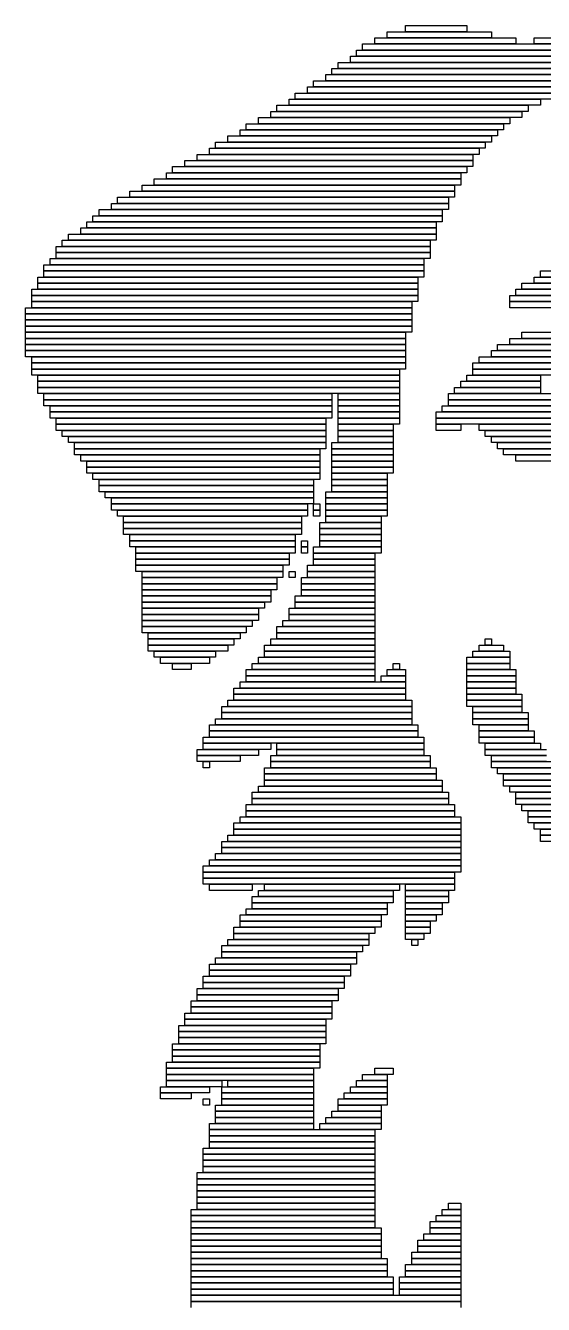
# Model space of a CAD drawing. Extents: x 356 to 668, y 301 to 723.
# Drawn here: x 356 to 440.5, y 511.5 to 720 of the extents above; entities that cross this region are included whole.
import ezdxf

# ---------------------------------------------------------------- set-up
doc = ezdxf.new("R2010")
doc.units = 0

msp = doc.modelspace()

# ---------------------------------------------------------------- linework, layer by layer
for p, q in [((418, 720), (428, 720)), ((418, 719), (418, 720)), ((428, 720), (428, 719)), ((413, 718), (436, 718)), ((413, 717), (413, 718)), ((415, 719), (432, 719)), ((415, 718), (415, 719)), ((432, 718), (415, 718)), ((428, 719), (418, 719)), ((432, 719), (432, 718)), ((436, 718), (436, 717)), ((439, 718), (498, 718)), ((439, 717), (439, 718)), ((410, 716), (528, 716)), ((410, 715), (410, 716)), ((411, 717), (527, 717)), ((411, 716), (411, 717)), ((527, 716), (411, 716)), ((436, 717), (413, 717)), ((498, 717), (439, 717)), ((407, 714), (461, 714)), ((407, 713), (407, 714)), ((409, 715), (529, 715)), ((409, 714), (409, 715)), ((529, 714), (409, 714)), ((528, 715), (410, 715)), ((403, 711), (447, 711)), ((403, 710), (403, 711)), ((405, 712), (450, 712)), ((405, 711), (405, 712)), ((450, 711), (405, 711)), ((406, 713), (453, 713)), ((406, 712), (406, 713)), ((453, 712), (406, 712)), ((461, 713), (407, 713)), ((400, 709), (442, 709)), ((400, 708), (400, 709)), ((402, 710), (444, 710)), ((402, 709), (402, 710)), ((444, 709), (402, 709)), ((447, 710), (403, 710)), ((397, 707), (438, 707)), ((397, 706), (397, 707)), ((399, 708), (440, 708)), ((399, 707), (399, 708)), ((440, 707), (399, 707)), ((442, 708), (400, 708)), ((438, 707), (438, 706)), ((440, 708), (440, 707)), ((394, 705), (435, 705)), ((394, 704), (394, 705)), ((396, 706), (437, 706)), ((396, 705), (396, 706)), ((437, 705), (396, 705)), ((438, 706), (397, 706)), ((435, 705), (435, 704)), ((437, 706), (437, 705)), ((391, 703), (433, 703)), ((391, 702), (391, 703)), ((392, 704), (434, 704)), ((392, 703), (392, 704)), ((434, 703), (392, 703)), ((435, 704), (394, 704)), ((433, 703), (433, 702)), ((434, 704), (434, 703)), ((387, 701), (431, 701)), ((387, 700), (387, 701)), ((389, 702), (432, 702)), ((389, 701), (389, 702)), ((432, 701), (389, 701)), ((433, 702), (391, 702)), ((431, 701), (431, 700)), ((432, 702), (432, 701)), ((384, 699), (429, 699)), ((384, 698), (384, 699)), ((386, 700), (430, 700)), ((386, 699), (386, 700)), ((430, 699), (386, 699)), ((431, 700), (387, 700)), ((429, 699), (429, 698)), ((430, 700), (430, 699)), ((380, 697), (428, 697)), ((380, 696), (380, 697)), ((382, 698), (429, 698)), ((382, 697), (382, 698)), ((429, 697), (382, 697)), ((429, 698), (384, 698)), ((428, 697), (428, 696)), ((429, 698), (429, 697)), ((377, 695), (427, 695)), ((377, 694), (377, 695)), ((379, 696), (427, 696)), ((379, 695), (379, 696)), ((427, 695), (379, 695)), ((428, 696), (380, 696)), ((427, 696), (427, 695)), ((427, 695), (427, 694)), ((373, 693), (426, 693)), ((373, 692), (373, 693)), ((375, 694), (426, 694)), ((375, 693), (375, 694)), ((426, 693), (375, 693)), ((427, 694), (377, 694)), ((426, 694), (426, 693)), ((426, 693), (426, 692)), ((370, 691), (425, 691)), ((370, 690), (370, 691)), ((371, 692), (425, 692)), ((371, 691), (371, 692)), ((425, 691), (371, 691)), ((426, 692), (373, 692)), ((425, 692), (425, 691)), ((425, 691), (425, 690)), ((367, 689), (424, 689)), ((367, 688), (367, 689)), ((368, 690), (424, 690)), ((368, 689), (368, 690)), ((424, 689), (368, 689)), ((425, 690), (370, 690)), ((424, 690), (424, 689)), ((424, 689), (424, 688)), ((363, 686), (423, 686)), ((363, 685), (363, 686)), ((365, 687), (423, 687)), ((365, 686), (365, 687)), ((423, 686), (365, 686)), ((366, 688), (423, 688)), ((366, 687), (366, 688)), ((423, 687), (366, 687)), ((424, 688), (367, 688)), ((423, 688), (423, 687)), ((423, 687), (423, 686)), ((423, 686), (423, 685)), ((361, 684), (422, 684)), ((361, 683), (361, 684)), ((362, 685), (422, 685)), ((362, 684), (362, 685)), ((422, 684), (362, 684)), ((423, 685), (363, 685)), ((422, 685), (422, 684)), ((422, 684), (422, 683)), ((360, 682), (421, 682)), ((360, 681), (360, 682)), ((422, 683), (361, 683)), ((361, 683), (422, 683)), ((361, 682), (361, 683)), ((422, 682), (361, 682)), ((421, 682), (421, 681)), ((422, 683), (422, 682)), ((359, 681), (421, 681)), ((359, 680), (359, 681)), ((421, 680), (359, 680)), ((359, 680), (421, 680)), ((359, 679), (359, 680)), ((421, 681), (360, 681)), ((421, 681), (421, 680)), ((421, 680), (421, 679)), ((440, 680), (454, 680)), ((440, 679), (440, 680)), ((358, 679), (420, 679)), ((358, 678), (358, 679)), ((420, 678), (358, 678)), ((358, 678), (420, 678)), ((358, 677), (358, 678)), ((421, 679), (359, 679)), ((420, 679), (420, 678)), ((420, 678), (420, 677)), ((437, 678), (455, 678)), ((437, 677), (437, 678)), ((439, 679), (454, 679)), ((439, 678), (439, 679)), ((454, 678), (439, 678)), ((454, 679), (440, 679)), ((357, 677), (420, 677)), ((357, 676), (357, 677)), ((420, 676), (357, 676)), ((357, 676), (420, 676)), ((357, 675), (357, 676)), ((420, 677), (358, 677)), ((420, 677), (420, 676)), ((420, 676), (420, 675)), ((435, 676), (456, 676)), ((435, 675), (435, 676)), ((436, 677), (455, 677)), ((436, 676), (436, 677)), ((455, 676), (436, 676)), ((455, 677), (437, 677)), ((356, 674), (419, 674)), ((356, 673), (356, 674)), ((420, 675), (357, 675)), ((357, 675), (419, 675)), ((357, 674), (357, 675)), ((419, 674), (357, 674)), ((419, 675), (419, 674)), ((419, 674), (419, 673)), ((456, 675), (435, 675)), ((435, 675), (456, 675)), ((435, 674), (435, 675)), ((456, 674), (435, 674)), ((419, 673), (356, 673)), ((356, 673), (419, 673)), ((356, 672), (356, 673)), ((419, 672), (356, 672)), ((356, 672), (419, 672)), ((356, 671), (356, 672)), ((419, 673), (419, 672)), ((419, 672), (419, 671)), ((419, 671), (356, 671)), ((356, 671), (419, 671)), ((356, 670), (356, 671)), ((419, 670), (356, 670)), ((356, 670), (418, 670)), ((356, 669), (356, 670)), ((418, 670), (418, 669)), ((419, 671), (419, 670)), ((437, 670), (456, 670)), ((437, 669), (437, 670)), ((418, 669), (356, 669)), ((356, 669), (418, 669)), ((356, 668), (356, 669)), ((418, 668), (356, 668)), ((356, 668), (418, 668)), ((356, 667), (356, 668)), ((418, 669), (418, 668)), ((418, 668), (418, 667)), ((433, 668), (456, 668)), ((433, 667), (433, 668)), ((435, 669), (456, 669)), ((435, 668), (435, 669)), ((456, 668), (435, 668)), ((456, 669), (437, 669)), ((418, 667), (356, 667)), ((356, 667), (418, 667)), ((356, 666), (356, 667)), ((418, 666), (356, 666)), ((357, 666), (418, 666)), ((357, 665), (357, 666)), ((418, 667), (418, 666)), ((418, 666), (418, 665)), ((430, 666), (456, 666)), ((430, 665), (430, 666)), ((432, 667), (456, 667)), ((432, 666), (432, 667)), ((456, 666), (432, 666)), ((456, 667), (433, 667)), ((418, 665), (357, 665)), ((357, 665), (418, 665)), ((357, 664), (357, 665)), ((418, 664), (357, 664)), ((357, 664), (417, 664)), ((357, 663), (357, 664)), ((417, 664), (417, 663)), ((418, 665), (418, 664)), ((429, 665), (456, 665)), ((429, 664), (429, 665)), ((456, 664), (429, 664)), ((429, 664), (456, 664)), ((429, 663), (429, 664)), ((456, 665), (430, 665)), ((417, 663), (357, 663)), ((358, 663), (417, 663)), ((358, 662), (358, 663)), ((417, 662), (358, 662)), ((358, 662), (417, 662)), ((358, 661), (358, 662)), ((417, 661), (358, 661)), ((358, 661), (417, 661)), ((358, 660), (358, 661)), ((417, 663), (417, 662)), ((417, 662), (417, 661)), ((417, 661), (417, 660)), ((426, 661), (440, 661)), ((426, 660), (426, 661)), ((427, 662), (440, 662)), ((427, 661), (427, 662)), ((440, 661), (427, 661)), ((428, 663), (440, 663)), ((428, 662), (428, 663)), ((440, 662), (428, 662)), ((456, 663), (429, 663)), ((440, 663), (440, 662)), ((440, 662), (440, 661)), ((440, 661), (440, 660)), ((417, 660), (358, 660)), ((359, 660), (406, 660)), ((359, 659), (359, 660)), ((406, 659), (359, 659)), ((359, 659), (406, 659)), ((359, 658), (359, 659)), ((406, 660), (406, 659)), ((406, 659), (406, 658)), ((407, 660), (417, 660)), ((407, 659), (407, 660)), ((417, 659), (407, 659)), ((407, 659), (417, 659)), ((407, 658), (407, 659)), ((417, 660), (417, 659)), ((417, 659), (417, 658)), ((425, 660), (454, 660)), ((425, 659), (425, 660)), ((454, 659), (425, 659)), ((425, 659), (454, 659)), ((425, 658), (425, 659)), ((440, 660), (426, 660)), ((406, 658), (359, 658)), ((360, 658), (406, 658)), ((360, 657), (360, 658)), ((406, 657), (360, 657)), ((360, 657), (406, 657)), ((360, 656), (360, 657)), ((406, 658), (406, 657)), ((406, 657), (406, 656)), ((417, 658), (407, 658)), ((407, 658), (417, 658)), ((407, 657), (407, 658)), ((417, 657), (407, 657)), ((407, 657), (417, 657)), ((407, 656), (407, 657)), ((417, 658), (417, 657)), ((417, 657), (417, 656)), ((423, 657), (453, 657)), ((423, 656), (423, 657)), ((424, 658), (454, 658)), ((424, 657), (424, 658)), ((454, 657), (424, 657)), ((454, 658), (425, 658)), ((406, 656), (360, 656)), ((361, 656), (405, 656)), ((361, 655), (361, 656)), ((405, 655), (361, 655)), ((361, 655), (405, 655)), ((361, 654), (361, 655)), ((405, 656), (405, 655)), ((405, 655), (405, 654)), ((417, 656), (407, 656)), ((407, 656), (417, 656)), ((407, 655), (407, 656)), ((417, 655), (407, 655)), ((407, 655), (416, 655)), ((407, 654), (407, 655)), ((416, 655), (416, 654)), ((417, 656), (417, 655)), ((453, 656), (423, 656)), ((423, 656), (453, 656)), ((423, 655), (423, 656)), ((453, 655), (423, 655)), ((423, 655), (427, 655)), ((423, 654), (423, 655)), ((427, 655), (427, 654)), ((430, 655), (452, 655)), ((430, 654), (430, 655)), ((405, 654), (361, 654)), ((362, 654), (405, 654)), ((362, 653), (362, 654)), ((405, 653), (362, 653)), ((363, 653), (405, 653)), ((363, 652), (363, 653)), ((405, 654), (405, 653)), ((405, 653), (405, 652)), ((416, 654), (407, 654)), ((407, 654), (416, 654)), ((407, 653), (407, 654)), ((416, 653), (407, 653)), ((407, 653), (416, 653)), ((407, 652), (407, 653)), ((416, 654), (416, 653)), ((416, 653), (416, 652)), ((427, 654), (423, 654)), ((452, 654), (430, 654)), ((431, 654), (451, 654)), ((431, 653), (431, 654)), ((451, 653), (431, 653)), ((432, 653), (451, 653)), ((432, 652), (432, 653)), ((405, 652), (363, 652)), ((364, 652), (405, 652)), ((364, 651), (364, 652)), ((405, 651), (364, 651)), ((364, 651), (404, 651)), ((364, 650), (364, 651)), ((404, 651), (404, 650)), ((405, 652), (405, 651)), ((406, 652), (416, 652)), ((406, 651), (406, 652)), ((416, 651), (406, 651)), ((406, 651), (416, 651)), ((406, 650), (406, 651)), ((416, 652), (407, 652)), ((416, 652), (416, 651)), ((416, 651), (416, 650)), ((451, 652), (432, 652)), ((433, 652), (450, 652)), ((433, 651), (433, 652)), ((450, 651), (433, 651)), ((434, 651), (448, 651)), ((434, 650), (434, 651)), ((404, 650), (364, 650)), ((365, 650), (404, 650)), ((365, 649), (365, 650)), ((404, 649), (365, 649)), ((366, 649), (404, 649)), ((366, 648), (366, 649)), ((404, 650), (404, 649)), ((404, 649), (404, 648)), ((416, 650), (406, 650)), ((406, 650), (416, 650)), ((406, 649), (406, 650)), ((416, 649), (406, 649)), ((406, 649), (416, 649)), ((406, 648), (406, 649)), ((416, 650), (416, 649)), ((416, 649), (416, 648)), ((448, 650), (434, 650)), ((436, 650), (445, 650)), ((436, 649), (436, 650)), ((445, 649), (436, 649)), ((404, 648), (366, 648)), ((366, 648), (404, 648)), ((366, 647), (366, 648)), ((404, 647), (366, 647)), ((367, 647), (404, 647)), ((367, 646), (367, 647)), ((404, 648), (404, 647)), ((404, 647), (404, 646)), ((416, 648), (406, 648)), ((406, 648), (416, 648)), ((406, 647), (406, 648)), ((416, 647), (406, 647)), ((406, 647), (415, 647)), ((406, 646), (406, 647)), ((415, 647), (415, 646)), ((416, 648), (416, 647)), ((404, 646), (367, 646)), ((368, 646), (403, 646)), ((368, 645), (368, 646)), ((403, 645), (368, 645)), ((368, 645), (403, 645)), ((368, 644), (368, 645)), ((403, 646), (403, 645)), ((403, 645), (403, 644)), ((415, 646), (406, 646)), ((406, 646), (415, 646)), ((406, 645), (406, 646)), ((415, 645), (406, 645)), ((406, 645), (415, 645)), ((406, 644), (406, 645)), ((415, 646), (415, 645)), ((415, 645), (415, 644)), ((403, 644), (368, 644)), ((369, 644), (403, 644)), ((369, 643), (369, 644)), ((403, 643), (369, 643)), ((370, 643), (403, 643)), ((370, 642), (370, 643)), ((403, 644), (403, 643)), ((403, 643), (403, 642)), ((405, 644), (415, 644)), ((405, 643), (405, 644)), ((415, 643), (405, 643)), ((405, 643), (415, 643)), ((405, 642), (405, 643)), ((415, 644), (406, 644)), ((415, 644), (415, 643)), ((415, 643), (415, 642)), ((403, 642), (370, 642)), ((370, 642), (402, 642)), ((370, 641), (370, 642)), ((402, 641), (370, 641)), ((371, 641), (402, 641)), ((371, 640), (371, 641)), ((402, 642), (402, 641)), ((402, 641), (402, 640)), ((403, 642), (404, 642)), ((403, 641), (403, 642)), ((404, 641), (403, 641)), ((403, 641), (404, 641)), ((403, 640), (403, 641)), ((404, 642), (404, 641)), ((404, 641), (404, 640)), ((415, 642), (405, 642)), ((405, 642), (415, 642)), ((405, 641), (405, 642)), ((415, 641), (405, 641)), ((405, 641), (415, 641)), ((405, 640), (405, 641)), ((415, 642), (415, 641)), ((415, 641), (415, 640)), ((402, 640), (371, 640)), ((372, 640), (401, 640)), ((372, 639), (372, 640)), ((401, 639), (372, 639)), ((372, 639), (401, 639)), ((372, 638), (372, 639)), ((401, 640), (401, 639)), ((401, 639), (401, 638)), ((404, 640), (403, 640)), ((404, 639), (414, 639)), ((404, 638), (404, 639)), ((415, 640), (405, 640)), ((405, 640), (414, 640)), ((405, 639), (405, 640)), ((414, 639), (405, 639)), ((414, 640), (414, 639)), ((414, 639), (414, 638)), ((401, 638), (372, 638)), ((372, 638), (401, 638)), ((372, 637), (372, 638)), ((401, 637), (372, 637)), ((373, 637), (400, 637)), ((373, 636), (373, 637)), ((400, 636), (373, 636)), ((373, 636), (400, 636)), ((373, 635), (373, 636)), ((400, 637), (400, 636)), ((400, 636), (400, 635)), ((401, 638), (401, 637)), ((401, 636), (402, 636)), ((401, 635), (401, 636)), ((402, 636), (402, 635)), ((414, 638), (404, 638)), ((404, 638), (414, 638)), ((404, 637), (404, 638)), ((414, 637), (404, 637)), ((404, 637), (414, 637)), ((404, 636), (404, 637)), ((414, 636), (404, 636)), ((404, 636), (414, 636)), ((404, 635), (404, 636)), ((414, 638), (414, 637)), ((414, 637), (414, 636)), ((414, 636), (414, 635)), ((400, 635), (373, 635)), ((374, 635), (400, 635)), ((374, 634), (374, 635)), ((400, 634), (374, 634)), ((374, 634), (399, 634)), ((374, 633), (374, 634)), ((399, 634), (399, 633)), ((400, 635), (400, 634)), ((402, 635), (401, 635)), ((401, 635), (402, 635)), ((401, 634), (401, 635)), ((402, 634), (401, 634)), ((402, 635), (402, 634)), ((403, 635), (414, 635)), ((403, 634), (403, 635)), ((414, 634), (403, 634)), ((403, 634), (413, 634)), ((403, 633), (403, 634)), ((414, 635), (404, 635)), ((413, 634), (413, 633)), ((414, 635), (414, 634)), ((399, 633), (374, 633)), ((374, 633), (399, 633)), ((374, 632), (374, 633)), ((399, 632), (374, 632)), ((374, 632), (398, 632)), ((374, 631), (374, 632)), ((398, 632), (398, 631)), ((399, 633), (399, 632)), ((402, 632), (413, 632)), ((402, 631), (402, 632)), ((413, 633), (403, 633)), ((403, 633), (413, 633)), ((403, 632), (403, 633)), ((413, 632), (403, 632)), ((413, 633), (413, 632)), ((413, 632), (413, 631)), ((398, 631), (374, 631)), ((375, 631), (398, 631)), ((375, 630), (375, 631)), ((398, 630), (375, 630)), ((375, 630), (397, 630)), ((375, 629), (375, 630)), ((397, 630), (397, 629)), ((398, 631), (398, 630)), ((399, 631), (400, 631)), ((399, 630), (399, 631)), ((400, 630), (399, 630)), ((400, 631), (400, 630)), ((401, 630), (413, 630)), ((401, 629), (401, 630)), ((413, 631), (402, 631)), ((402, 631), (413, 631)), ((402, 630), (402, 631)), ((413, 630), (402, 630)), ((413, 631), (413, 630)), ((413, 630), (413, 629)), ((397, 629), (375, 629)), ((375, 629), (397, 629)), ((375, 628), (375, 629)), ((397, 628), (375, 628)), ((375, 628), (396, 628)), ((375, 627), (375, 628)), ((396, 628), (396, 627)), ((397, 629), (397, 628)), ((413, 629), (401, 629)), ((401, 629), (413, 629)), ((401, 628), (401, 629)), ((413, 628), (401, 628)), ((401, 628), (413, 628)), ((401, 627), (401, 628)), ((413, 629), (413, 628)), ((413, 628), (413, 627)), ((396, 627), (375, 627)), ((375, 627), (396, 627)), ((375, 626), (375, 627)), ((396, 626), (375, 626)), ((375, 626), (395, 626)), ((375, 625), (375, 626)), ((395, 626), (395, 625)), ((396, 627), (396, 626)), ((400, 627), (413, 627)), ((400, 626), (400, 627)), ((413, 626), (400, 626)), ((400, 626), (413, 626)), ((400, 625), (400, 626)), ((413, 627), (401, 627)), ((413, 627), (413, 626)), ((413, 626), (413, 625)), ((395, 625), (375, 625)), ((375, 625), (394, 625)), ((375, 624), (375, 625)), ((394, 624), (375, 624)), ((375, 624), (394, 624)), ((375, 623), (375, 624)), ((394, 625), (394, 624)), ((394, 624), (394, 623)), ((399, 625), (413, 625)), ((399, 624), (399, 625)), ((413, 624), (399, 624)), ((399, 624), (413, 624)), ((399, 623), (399, 624)), ((413, 625), (400, 625)), ((413, 625), (413, 624)), ((413, 624), (413, 623)), ((394, 623), (375, 623)), ((375, 623), (393, 623)), ((375, 622), (375, 623)), ((393, 622), (375, 622)), ((375, 622), (392, 622)), ((375, 621), (375, 622)), ((392, 622), (392, 621)), ((393, 623), (393, 622)), ((397, 622), (413, 622)), ((397, 621), (397, 622)), ((398, 623), (413, 623)), ((398, 622), (398, 623)), ((413, 622), (398, 622)), ((413, 623), (399, 623)), ((413, 623), (413, 622)), ((413, 622), (413, 621)), ((392, 621), (375, 621)), ((376, 621), (391, 621)), ((376, 620), (376, 621)), ((391, 620), (376, 620)), ((376, 620), (390, 620)), ((376, 619), (376, 620)), ((390, 620), (390, 619)), ((391, 621), (391, 620)), ((396, 620), (413, 620)), ((396, 619), (396, 620)), ((413, 621), (397, 621)), ((397, 621), (413, 621)), ((397, 620), (397, 621)), ((413, 620), (397, 620)), ((413, 621), (413, 620)), ((413, 620), (413, 619)), ((431, 620), (432, 620)), ((431, 619), (431, 620)), ((432, 620), (432, 619)), ((390, 619), (376, 619)), ((376, 619), (389, 619)), ((376, 618), (376, 619)), ((389, 618), (376, 618)), ((377, 618), (387, 618)), ((377, 617), (377, 618)), ((387, 618), (387, 617)), ((389, 619), (389, 618)), ((395, 619), (413, 619)), ((395, 618), (395, 619)), ((413, 618), (395, 618)), ((395, 618), (413, 618)), ((395, 617), (395, 618)), ((413, 619), (396, 619)), ((413, 619), (413, 618)), ((413, 618), (413, 617)), ((429, 618), (435, 618)), ((429, 617), (429, 618)), ((430, 619), (434, 619)), ((430, 618), (430, 619)), ((434, 618), (430, 618)), ((432, 619), (431, 619)), ((434, 619), (434, 618)), ((435, 618), (435, 617)), ((387, 617), (377, 617)), ((378, 617), (386, 617)), ((378, 616), (378, 617)), ((386, 616), (378, 616)), ((380, 616), (383, 616)), ((380, 615), (380, 616)), ((383, 616), (383, 615)), ((386, 617), (386, 616)), ((393, 616), (413, 616)), ((393, 615), (393, 616)), ((394, 617), (413, 617)), ((394, 616), (394, 617)), ((413, 616), (394, 616)), ((413, 617), (395, 617)), ((413, 617), (413, 616)), ((413, 616), (413, 615)), ((416, 616), (417, 616)), ((416, 615), (416, 616)), ((417, 616), (417, 615)), ((428, 617), (435, 617)), ((428, 616), (428, 617)), ((435, 616), (428, 616)), ((428, 616), (435, 616)), ((428, 615), (428, 616)), ((435, 617), (429, 617)), ((435, 617), (435, 616)), ((435, 616), (435, 615)), ((383, 615), (380, 615)), ((391, 613), (418, 613)), ((391, 612), (391, 613)), ((392, 615), (413, 615)), ((392, 614), (392, 615)), ((413, 614), (392, 614)), ((392, 614), (413, 614)), ((392, 613), (392, 614)), ((413, 613), (392, 613)), ((413, 615), (393, 615)), ((413, 615), (413, 614)), ((413, 614), (413, 613)), ((414, 614), (418, 614)), ((414, 613), (414, 614)), ((418, 613), (414, 613)), ((415, 615), (418, 615)), ((415, 614), (415, 615)), ((418, 614), (415, 614)), ((417, 615), (416, 615)), ((418, 615), (418, 614)), ((418, 614), (418, 613)), ((418, 613), (418, 612)), ((435, 615), (428, 615)), ((428, 615), (436, 615)), ((428, 614), (428, 615)), ((436, 614), (428, 614)), ((428, 614), (436, 614)), ((428, 613), (428, 614)), ((436, 613), (428, 613)), ((428, 613), (436, 613)), ((428, 612), (428, 613)), ((436, 615), (436, 614)), ((436, 614), (436, 613)), ((436, 613), (436, 612)), ((390, 612), (418, 612)), ((390, 611), (390, 612)), ((418, 611), (390, 611)), ((390, 611), (418, 611)), ((390, 610), (390, 611)), ((418, 612), (391, 612)), ((418, 612), (418, 611)), ((418, 611), (418, 610)), ((436, 612), (428, 612)), ((428, 612), (436, 612)), ((428, 611), (428, 612)), ((436, 611), (428, 611)), ((428, 611), (437, 611)), ((428, 610), (428, 611)), ((436, 612), (436, 611)), ((437, 611), (437, 610)), ((388, 609), (419, 609)), ((388, 608), (388, 609)), ((389, 610), (419, 610)), ((389, 609), (389, 610)), ((419, 609), (389, 609)), ((418, 610), (390, 610)), ((419, 610), (419, 609)), ((419, 609), (419, 608)), ((437, 610), (428, 610)), ((428, 610), (437, 610)), ((428, 609), (428, 610)), ((437, 609), (428, 609)), ((429, 609), (437, 609)), ((429, 608), (429, 609)), ((437, 610), (437, 609)), ((437, 609), (437, 608)), ((387, 607), (419, 607)), ((387, 606), (387, 607)), ((419, 608), (388, 608)), ((388, 608), (419, 608)), ((388, 607), (388, 608)), ((419, 607), (388, 607)), ((419, 608), (419, 607)), ((419, 607), (419, 606)), ((437, 608), (429, 608)), ((429, 608), (438, 608)), ((429, 607), (429, 608)), ((438, 607), (429, 607)), ((429, 607), (438, 607)), ((429, 606), (429, 607)), ((438, 608), (438, 607)), ((438, 607), (438, 606)), ((386, 606), (420, 606)), ((386, 605), (386, 606)), ((420, 605), (386, 605)), ((386, 605), (420, 605)), ((386, 604), (386, 605)), ((419, 606), (387, 606)), ((420, 606), (420, 605)), ((420, 605), (420, 604)), ((438, 606), (429, 606)), ((430, 606), (438, 606)), ((430, 605), (430, 606)), ((438, 605), (430, 605)), ((430, 605), (439, 605)), ((430, 604), (430, 605)), ((438, 606), (438, 605)), ((439, 605), (439, 604)), ((385, 604), (421, 604)), ((385, 603), (385, 604)), ((421, 603), (385, 603)), ((385, 603), (396, 603)), ((385, 602), (385, 603)), ((420, 604), (386, 604)), ((396, 603), (396, 602)), ((397, 603), (421, 603)), ((397, 602), (397, 603)), ((421, 604), (421, 603)), ((421, 603), (421, 602)), ((439, 604), (430, 604)), ((430, 604), (439, 604)), ((430, 603), (430, 604)), ((439, 603), (430, 603)), ((431, 603), (440, 603)), ((431, 602), (431, 603)), ((439, 604), (439, 603)), ((440, 603), (440, 602)), ((384, 602), (394, 602)), ((384, 601), (384, 602)), ((394, 601), (384, 601)), ((384, 601), (391, 601)), ((384, 600), (384, 601)), ((396, 602), (385, 602)), ((391, 601), (391, 600)), ((394, 602), (394, 601)), ((396, 601), (422, 601)), ((396, 600), (396, 601)), ((421, 602), (397, 602)), ((397, 602), (421, 602)), ((397, 601), (397, 602)), ((421, 601), (397, 601)), ((421, 602), (421, 601)), ((422, 601), (422, 600)), ((440, 602), (431, 602)), ((431, 602), (441, 602)), ((431, 601), (431, 602)), ((441, 601), (431, 601)), ((432, 601), (441, 601)), ((432, 600), (432, 601)), ((391, 600), (384, 600)), ((385, 600), (386, 600)), ((385, 599), (385, 600)), ((386, 599), (385, 599)), ((386, 600), (386, 599)), ((395, 599), (423, 599)), ((395, 598), (395, 599)), ((422, 600), (396, 600)), ((396, 600), (422, 600)), ((396, 599), (396, 600)), ((422, 599), (396, 599)), ((422, 600), (422, 599)), ((423, 599), (423, 598)), ((441, 600), (432, 600)), ((432, 600), (442, 600)), ((432, 599), (432, 600)), ((442, 599), (432, 599)), ((433, 599), (443, 599)), ((433, 598), (433, 599)), ((423, 598), (395, 598)), ((395, 598), (423, 598)), ((395, 597), (395, 598)), ((423, 597), (395, 597)), ((395, 597), (424, 597)), ((395, 596), (395, 597)), ((423, 598), (423, 597)), ((424, 597), (424, 596)), ((443, 598), (433, 598)), ((434, 598), (445, 598)), ((434, 597), (434, 598)), ((445, 597), (434, 597)), ((434, 597), (447, 597)), ((434, 596), (434, 597)), ((393, 595), (425, 595)), ((393, 594), (393, 595)), ((394, 596), (424, 596)), ((394, 595), (394, 596)), ((424, 595), (394, 595)), ((424, 596), (395, 596)), ((424, 596), (424, 595)), ((425, 595), (425, 594)), ((447, 596), (434, 596)), ((435, 596), (502, 596)), ((435, 595), (435, 596)), ((502, 595), (435, 595)), ((436, 595), (502, 595)), ((436, 594), (436, 595)), ((392, 593), (426, 593)), ((392, 592), (392, 593)), ((425, 594), (393, 594)), ((393, 594), (425, 594)), ((393, 593), (393, 594)), ((425, 593), (393, 593)), ((425, 594), (425, 593)), ((426, 593), (426, 592)), ((502, 594), (436, 594)), ((436, 594), (501, 594)), ((436, 593), (436, 594)), ((501, 593), (436, 593)), ((437, 593), (500, 593)), ((437, 592), (437, 593)), ((391, 591), (427, 591)), ((391, 590), (391, 591)), ((426, 592), (392, 592)), ((392, 592), (426, 592)), ((392, 591), (392, 592)), ((426, 591), (392, 591)), ((426, 592), (426, 591)), ((427, 591), (427, 590)), ((500, 592), (437, 592)), ((438, 592), (499, 592)), ((438, 591), (438, 592)), ((499, 591), (438, 591)), ((438, 591), (499, 591)), ((438, 590), (438, 591)), ((389, 588), (427, 588)), ((389, 587), (389, 588)), ((390, 590), (427, 590)), ((390, 589), (390, 590)), ((427, 589), (390, 589)), ((390, 589), (427, 589)), ((390, 588), (390, 589)), ((427, 588), (390, 588)), ((427, 590), (391, 590)), ((427, 590), (427, 589)), ((427, 589), (427, 588)), ((427, 588), (427, 587)), ((499, 590), (438, 590)), ((439, 590), (460, 590)), ((439, 589), (439, 590)), ((460, 589), (439, 589)), ((440, 589), (457, 589)), ((440, 588), (440, 589)), ((457, 588), (440, 588)), ((440, 588), (453, 588)), ((440, 587), (440, 588)), ((388, 587), (427, 587)), ((388, 586), (388, 587)), ((427, 586), (388, 586)), ((388, 586), (427, 586)), ((388, 585), (388, 586)), ((427, 587), (389, 587)), ((427, 587), (427, 586)), ((427, 586), (427, 585)), ((453, 587), (440, 587)), ((386, 584), (427, 584)), ((386, 583), (386, 584)), ((387, 585), (427, 585)), ((387, 584), (387, 585)), ((427, 584), (387, 584)), ((427, 585), (388, 585)), ((427, 585), (427, 584)), ((427, 584), (427, 583)), ((385, 583), (427, 583)), ((385, 582), (385, 583)), ((427, 582), (385, 582)), ((385, 582), (426, 582)), ((385, 581), (385, 582)), ((427, 583), (386, 583)), ((426, 582), (426, 581)), ((427, 583), (427, 582)), ((426, 581), (385, 581)), ((385, 581), (426, 581)), ((385, 580), (385, 581)), ((426, 580), (385, 580)), ((386, 580), (393, 580)), ((386, 579), (386, 580)), ((393, 580), (393, 579)), ((395, 580), (417, 580)), ((395, 579), (395, 580)), ((417, 580), (417, 579)), ((418, 580), (426, 580)), ((418, 579), (418, 580)), ((426, 581), (426, 580)), ((426, 580), (426, 579)), ((393, 579), (386, 579)), ((393, 578), (416, 578)), ((393, 577), (393, 578)), ((394, 579), (416, 579)), ((394, 578), (394, 579)), ((416, 578), (394, 578)), ((417, 579), (395, 579)), ((416, 579), (416, 578)), ((416, 578), (416, 577)), ((426, 579), (418, 579)), ((418, 579), (425, 579)), ((418, 578), (418, 579)), ((425, 578), (418, 578)), ((418, 578), (425, 578)), ((418, 577), (418, 578)), ((425, 579), (425, 578)), ((425, 578), (425, 577)), ((392, 576), (415, 576)), ((392, 575), (392, 576)), ((416, 577), (393, 577)), ((393, 577), (415, 577)), ((393, 576), (393, 577)), ((415, 576), (393, 576)), ((415, 577), (415, 576)), ((415, 576), (415, 575)), ((425, 577), (418, 577)), ((418, 577), (424, 577)), ((418, 576), (418, 577)), ((424, 576), (418, 576)), ((418, 576), (424, 576)), ((418, 575), (418, 576)), ((424, 577), (424, 576)), ((424, 576), (424, 575)), ((391, 575), (414, 575)), ((391, 574), (391, 575)), ((414, 574), (391, 574)), ((391, 574), (414, 574)), ((391, 573), (391, 574)), ((415, 575), (392, 575)), ((414, 575), (414, 574)), ((414, 574), (414, 573)), ((424, 575), (418, 575)), ((418, 575), (423, 575)), ((418, 574), (418, 575)), ((423, 574), (418, 574)), ((418, 574), (422, 574)), ((418, 573), (418, 574)), ((422, 574), (422, 573)), ((423, 575), (423, 574)), ((390, 573), (413, 573)), ((390, 572), (390, 573)), ((413, 572), (390, 572)), ((390, 572), (412, 572)), ((390, 571), (390, 572)), ((414, 573), (391, 573)), ((412, 572), (412, 571)), ((413, 573), (413, 572)), ((422, 573), (418, 573)), ((418, 573), (422, 573)), ((418, 572), (418, 573)), ((422, 572), (418, 572)), ((418, 572), (421, 572)), ((418, 571), (418, 572)), ((421, 572), (421, 571)), ((422, 573), (422, 572)), ((388, 570), (411, 570)), ((388, 569), (388, 570)), ((389, 571), (412, 571)), ((389, 570), (389, 571)), ((412, 570), (389, 570)), ((412, 571), (390, 571)), ((411, 570), (411, 569)), ((412, 571), (412, 570)), ((421, 571), (418, 571)), ((419, 571), (420, 571)), ((419, 570), (419, 571)), ((420, 570), (419, 570)), ((420, 571), (420, 570)), ((387, 568), (410, 568)), ((387, 567), (387, 568)), ((411, 569), (388, 569)), ((388, 569), (410, 569)), ((388, 568), (388, 569)), ((410, 568), (388, 568)), ((410, 569), (410, 568)), ((410, 568), (410, 567)), ((386, 567), (409, 567)), ((386, 566), (386, 567)), ((409, 566), (386, 566)), ((386, 566), (409, 566)), ((386, 565), (386, 566)), ((410, 567), (387, 567)), ((409, 567), (409, 566)), ((409, 566), (409, 565)), ((384, 563), (407, 563)), ((384, 562), (384, 563)), ((385, 565), (408, 565)), ((385, 564), (385, 565)), ((408, 564), (385, 564)), ((385, 564), (408, 564)), ((385, 563), (385, 564)), ((408, 563), (385, 563)), ((409, 565), (386, 565)), ((407, 563), (407, 562)), ((408, 565), (408, 564)), ((408, 564), (408, 563)), ((383, 561), (406, 561)), ((383, 560), (383, 561)), ((407, 562), (384, 562)), ((384, 562), (407, 562)), ((384, 561), (384, 562)), ((407, 561), (384, 561)), ((406, 561), (406, 560)), ((407, 562), (407, 561)), ((382, 559), (406, 559)), ((382, 558), (382, 559)), ((406, 560), (383, 560)), ((383, 560), (406, 560)), ((383, 559), (383, 560)), ((406, 559), (383, 559)), ((406, 560), (406, 559)), ((406, 559), (406, 558)), ((381, 557), (405, 557)), ((381, 556), (381, 557)), ((406, 558), (382, 558)), ((382, 558), (405, 558)), ((382, 557), (382, 558)), ((405, 557), (382, 557)), ((405, 558), (405, 557)), ((405, 557), (405, 556)), ((405, 556), (381, 556)), ((381, 556), (405, 556)), ((381, 555), (381, 556)), ((405, 555), (381, 555)), ((381, 555), (405, 555)), ((381, 554), (381, 555)), ((405, 556), (405, 555)), ((405, 555), (405, 554)), ((380, 554), (404, 554)), ((380, 553), (380, 554)), ((404, 553), (380, 553)), ((380, 553), (404, 553)), ((380, 552), (380, 553)), ((405, 554), (381, 554)), ((404, 554), (404, 553)), ((404, 553), (404, 552)), ((379, 551), (404, 551)), ((379, 550), (379, 551)), ((404, 552), (380, 552)), ((380, 552), (404, 552)), ((380, 551), (380, 552)), ((404, 551), (380, 551)), ((404, 552), (404, 551)), ((404, 551), (404, 550)), ((404, 550), (379, 550)), ((379, 550), (403, 550)), ((379, 549), (379, 550)), ((403, 549), (379, 549)), ((379, 549), (403, 549)), ((379, 548), (379, 549)), ((403, 550), (403, 549)), ((403, 549), (403, 548)), ((411, 549), (415, 549)), ((411, 548), (411, 549)), ((413, 550), (416, 550)), ((413, 549), (413, 550)), ((416, 549), (413, 549)), ((415, 549), (415, 548)), ((416, 550), (416, 549)), ((378, 547), (386, 547)), ((378, 546), (378, 547)), ((403, 548), (379, 548)), ((379, 548), (388, 548)), ((379, 547), (379, 548)), ((388, 547), (379, 547)), ((386, 547), (386, 546)), ((388, 548), (388, 547)), ((388, 547), (403, 547)), ((388, 546), (388, 547)), ((389, 548), (403, 548)), ((389, 547), (389, 548)), ((403, 547), (389, 547)), ((403, 548), (403, 547)), ((403, 547), (403, 546)), ((409, 547), (415, 547)), ((409, 546), (409, 547)), ((410, 548), (415, 548)), ((410, 547), (410, 548)), ((415, 547), (410, 547)), ((415, 548), (411, 548)), ((415, 548), (415, 547)), ((415, 547), (415, 546)), ((386, 546), (378, 546)), ((378, 546), (383, 546)), ((378, 545), (378, 546)), ((383, 545), (378, 545)), ((383, 546), (383, 545)), ((385, 545), (386, 545)), ((385, 544), (385, 545)), ((386, 545), (386, 544)), ((403, 546), (388, 546)), ((388, 546), (403, 546)), ((388, 545), (388, 546)), ((403, 545), (388, 545)), ((388, 545), (403, 545)), ((388, 544), (388, 545)), ((403, 546), (403, 545)), ((403, 545), (403, 544)), ((407, 545), (415, 545)), ((407, 544), (407, 545)), ((408, 546), (415, 546)), ((408, 545), (408, 546)), ((415, 545), (408, 545)), ((415, 546), (409, 546)), ((415, 546), (415, 545)), ((415, 545), (415, 544)), ((386, 544), (385, 544)), ((387, 544), (403, 544)), ((387, 543), (387, 544)), ((403, 543), (387, 543)), ((387, 543), (403, 543)), ((387, 542), (387, 543)), ((403, 544), (388, 544)), ((403, 544), (403, 543)), ((403, 543), (403, 542)), ((406, 543), (414, 543)), ((406, 542), (406, 543)), ((415, 544), (407, 544)), ((407, 544), (414, 544)), ((407, 543), (407, 544)), ((414, 543), (407, 543)), ((414, 544), (414, 543)), ((414, 543), (414, 542)), ((386, 541), (403, 541)), ((386, 540), (386, 541)), ((403, 542), (387, 542)), ((387, 542), (403, 542)), ((387, 541), (387, 542)), ((403, 541), (387, 541)), ((403, 542), (403, 541)), ((403, 541), (403, 540)), ((404, 541), (414, 541)), ((404, 540), (404, 541)), ((405, 542), (414, 542)), ((405, 541), (405, 542)), ((414, 541), (405, 541)), ((414, 542), (406, 542)), ((414, 542), (414, 541)), ((414, 541), (414, 540)), ((403, 540), (386, 540)), ((386, 540), (413, 540)), ((386, 539), (386, 540)), ((413, 539), (386, 539)), ((386, 539), (413, 539)), ((386, 538), (386, 539)), ((413, 538), (386, 538)), ((386, 538), (413, 538)), ((386, 537), (386, 538)), ((414, 540), (404, 540)), ((413, 540), (413, 539)), ((413, 539), (413, 538)), ((413, 538), (413, 537)), ((385, 537), (413, 537)), ((385, 536), (385, 537)), ((413, 536), (385, 536)), ((385, 536), (413, 536)), ((385, 535), (385, 536)), ((413, 537), (386, 537)), ((413, 537), (413, 536)), ((413, 536), (413, 535)), ((413, 535), (385, 535)), ((385, 535), (413, 535)), ((385, 534), (385, 535)), ((413, 534), (385, 534)), ((385, 534), (413, 534)), ((385, 533), (385, 534)), ((413, 535), (413, 534)), ((413, 534), (413, 533)), ((384, 533), (413, 533)), ((384, 532), (384, 533)), ((413, 532), (384, 532)), ((384, 532), (413, 532)), ((384, 531), (384, 532)), ((413, 533), (385, 533)), ((413, 533), (413, 532)), ((413, 532), (413, 531)), ((413, 531), (384, 531)), ((384, 531), (413, 531)), ((384, 530), (384, 531)), ((413, 530), (384, 530)), ((384, 530), (413, 530)), ((384, 529), (384, 530)), ((413, 531), (413, 530)), ((413, 530), (413, 529)), ((413, 529), (384, 529)), ((384, 529), (413, 529)), ((384, 528), (384, 529)), ((413, 528), (384, 528)), ((384, 528), (413, 528)), ((384, 527), (384, 528)), ((413, 529), (413, 528)), ((413, 528), (413, 527)), ((425, 528), (427, 528)), ((425, 527), (425, 528)), ((427, 528), (427, 527)), ((383, 527), (413, 527)), ((383, 526), (383, 527)), ((413, 526), (383, 526)), ((383, 526), (413, 526)), ((383, 525), (383, 526)), ((413, 527), (384, 527)), ((413, 527), (413, 526)), ((413, 526), (413, 525)), ((423, 526), (427, 526)), ((423, 525), (423, 526)), ((424, 527), (427, 527)), ((424, 526), (424, 527)), ((427, 526), (424, 526)), ((427, 527), (425, 527)), ((427, 527), (427, 526)), ((427, 526), (427, 525)), ((413, 525), (383, 525)), ((383, 525), (413, 525)), ((383, 524), (383, 525)), ((413, 524), (383, 524)), ((383, 524), (414, 524)), ((383, 523), (383, 524)), ((413, 525), (413, 524)), ((414, 524), (414, 523)), ((422, 525), (427, 525)), ((422, 524), (422, 525)), ((427, 524), (422, 524)), ((422, 524), (427, 524)), ((422, 523), (422, 524)), ((427, 525), (423, 525)), ((427, 525), (427, 524)), ((427, 524), (427, 523)), ((414, 523), (383, 523)), ((383, 523), (414, 523)), ((383, 522), (383, 523)), ((414, 522), (383, 522)), ((383, 522), (414, 522)), ((383, 521), (383, 522)), ((414, 523), (414, 522)), ((414, 522), (414, 521)), ((420, 522), (427, 522)), ((420, 521), (420, 522)), ((421, 523), (427, 523)), ((421, 522), (421, 523)), ((427, 522), (421, 522)), ((427, 523), (422, 523)), ((427, 523), (427, 522)), ((427, 522), (427, 521)), ((414, 521), (383, 521)), ((383, 521), (414, 521)), ((383, 520), (383, 521)), ((414, 520), (383, 520)), ((383, 520), (414, 520)), ((383, 519), (383, 520)), ((414, 521), (414, 520)), ((414, 520), (414, 519)), ((419, 520), (427, 520)), ((419, 519), (419, 520)), ((427, 521), (420, 521)), ((420, 521), (427, 521)), ((420, 520), (420, 521)), ((427, 520), (420, 520)), ((427, 521), (427, 520)), ((427, 520), (427, 519)), ((414, 519), (383, 519)), ((383, 519), (415, 519)), ((383, 518), (383, 519)), ((415, 518), (383, 518)), ((383, 518), (415, 518)), ((383, 517), (383, 518)), ((415, 519), (415, 518)), ((415, 518), (415, 517)), ((418, 518), (427, 518)), ((418, 517), (418, 518)), ((427, 519), (419, 519)), ((419, 519), (427, 519)), ((419, 518), (419, 519)), ((427, 518), (419, 518)), ((427, 519), (427, 518)), ((427, 518), (427, 517)), ((415, 517), (383, 517)), ((383, 517), (415, 517)), ((383, 516), (383, 517)), ((415, 516), (383, 516)), ((383, 516), (416, 516)), ((383, 515), (383, 516)), ((416, 515), (383, 515)), ((383, 515), (416, 515)), ((383, 514), (383, 515)), ((415, 517), (415, 516)), ((416, 516), (416, 515)), ((416, 515), (416, 514)), ((417, 516), (427, 516)), ((417, 515), (417, 516)), ((427, 515), (417, 515)), ((417, 515), (427, 515)), ((417, 514), (417, 515)), ((427, 517), (418, 517)), ((418, 517), (427, 517)), ((418, 516), (418, 517)), ((427, 516), (418, 516)), ((427, 517), (427, 516)), ((427, 516), (427, 515)), ((427, 515), (427, 514)), ((416, 514), (383, 514)), ((383, 514), (416, 514)), ((383, 513), (383, 514)), ((416, 513), (383, 513)), ((383, 513), (427, 513)), ((383, 512), (383, 513)), ((416, 514), (416, 513)), ((427, 514), (417, 514)), ((417, 514), (427, 514)), ((417, 513), (417, 514)), ((427, 513), (417, 513)), ((427, 514), (427, 513)), ((427, 513), (427, 512)), ((427, 512), (383, 512)), ((383, 512), (427, 512)), ((383, 511), (383, 512)), ((427, 512), (427, 511))]:
    msp.add_line(p, q)

doc.saveas('drawing.dxf')
